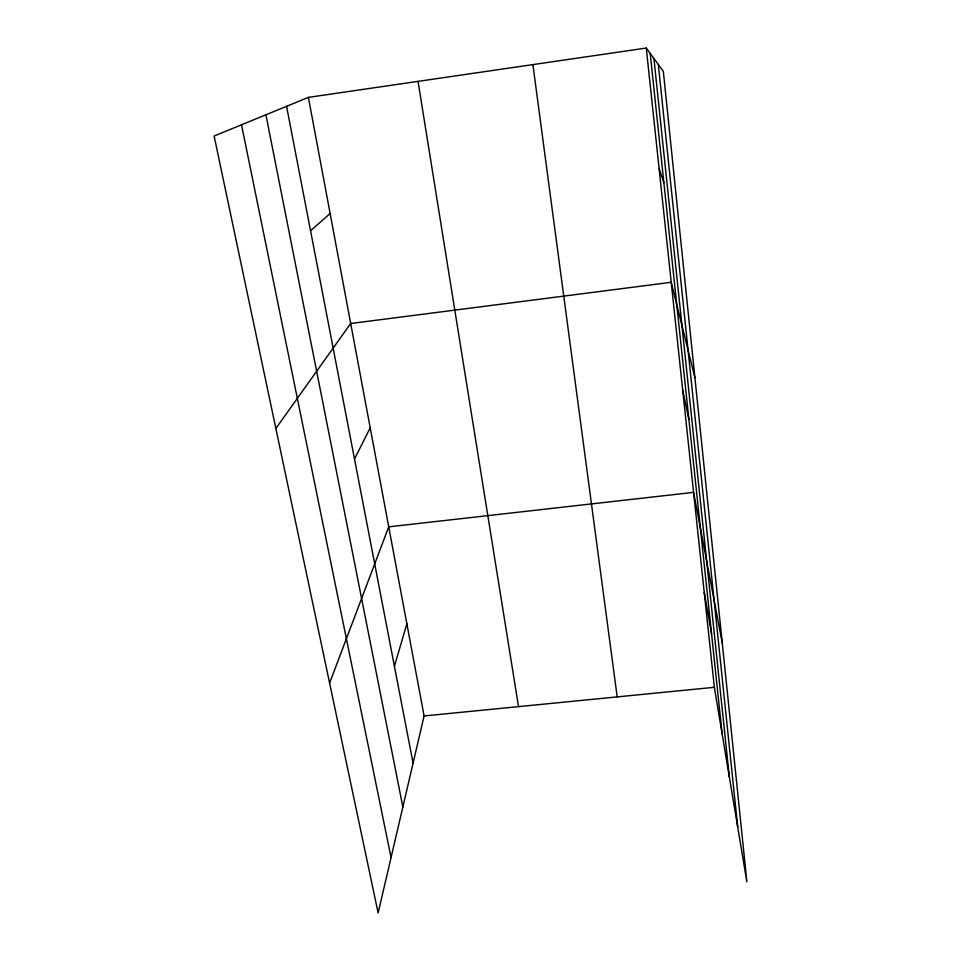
<?xml version="1.0" encoding="UTF-8"?>
<svg xmlns="http://www.w3.org/2000/svg" width="961" height="961" viewBox="0 0 961 961"><rect width="100%" height="100%" fill="white"/><g stroke="black" fill="none" stroke-linecap="round" stroke-linejoin="round"><path stroke-width="1.44" d="M308.397 97.373L424.101 715.957L378.129 912.95L214.123 136.03L308.397 97.373L646.272 48.05L663.318 71.306L746.877 881.85L714.347 687.307L646.272 48.05M394.406 666.237L406.863 623.797M329.599 683.031L388.737 526.844L693.59 492.368L722.264 643.029M354.501 458.998L370.201 427.801M275.855 428.486L350.693 323.509L671.222 282.294L694.899 377.601M310.547 230.76L330.128 213.522M424.101 715.957L714.347 687.307M659.102 168.439L663.871 182.734M682.706 390.106L688.881 419.392M241.511 124.798L391.055 857.572M265.909 114.791L402.851 807M286.582 106.311L413.086 763.19M704.245 592.36L711.536 633.683M418.035 81.361L518.52 706.635M532.899 64.603L617.19 696.893M650.201 53.396L722.119 733.748M658.333 64.507L737.7 826.94M653.924 58.489L729.339 776.944"/></g></svg>
